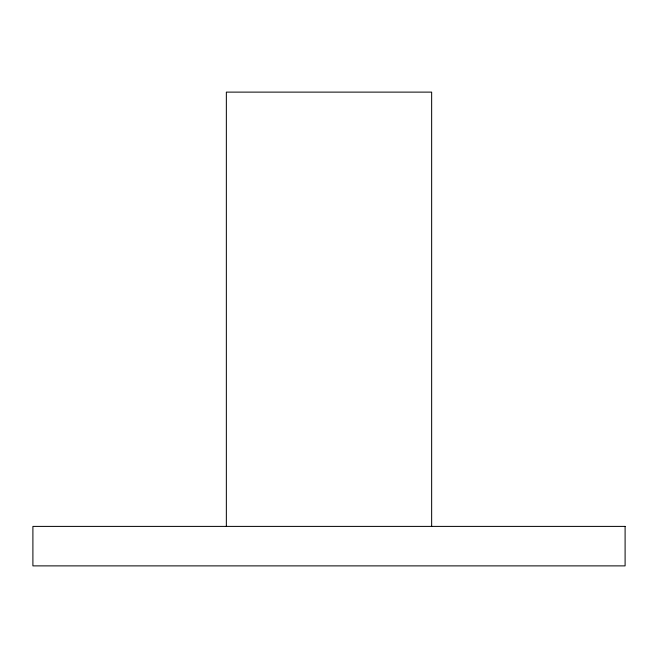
<?xml version="1.0" encoding="UTF-8"?>
<svg xmlns="http://www.w3.org/2000/svg" width="658" height="658" viewBox="0 0 658 658"><rect width="100%" height="100%" fill="white"/><g stroke="black" fill="none" stroke-linecap="round" stroke-linejoin="round"><path stroke-width="0.99" d="M431.648 526.4L431.648 92.12L226.352 92.12L226.352 526.4M625.1 526.4L32.9 526.4L32.9 565.88L625.1 565.88L625.1 526.4"/></g></svg>
